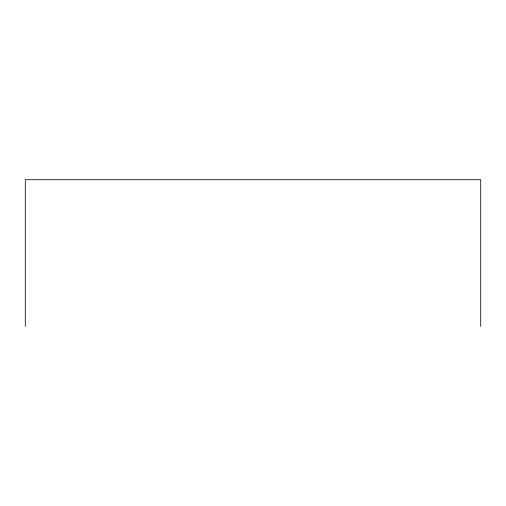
<?xml version="1.0" encoding="UTF-8"?>
<svg xmlns="http://www.w3.org/2000/svg" width="506" height="506" viewBox="0 0 506 506"><rect width="100%" height="100%" fill="white"/><g stroke="black" fill="none" stroke-linecap="round" stroke-linejoin="round"><path stroke-width="0.76" d="M480.7 326.294L480.7 179.706L25.3 179.706L25.3 326.294"/></g></svg>
